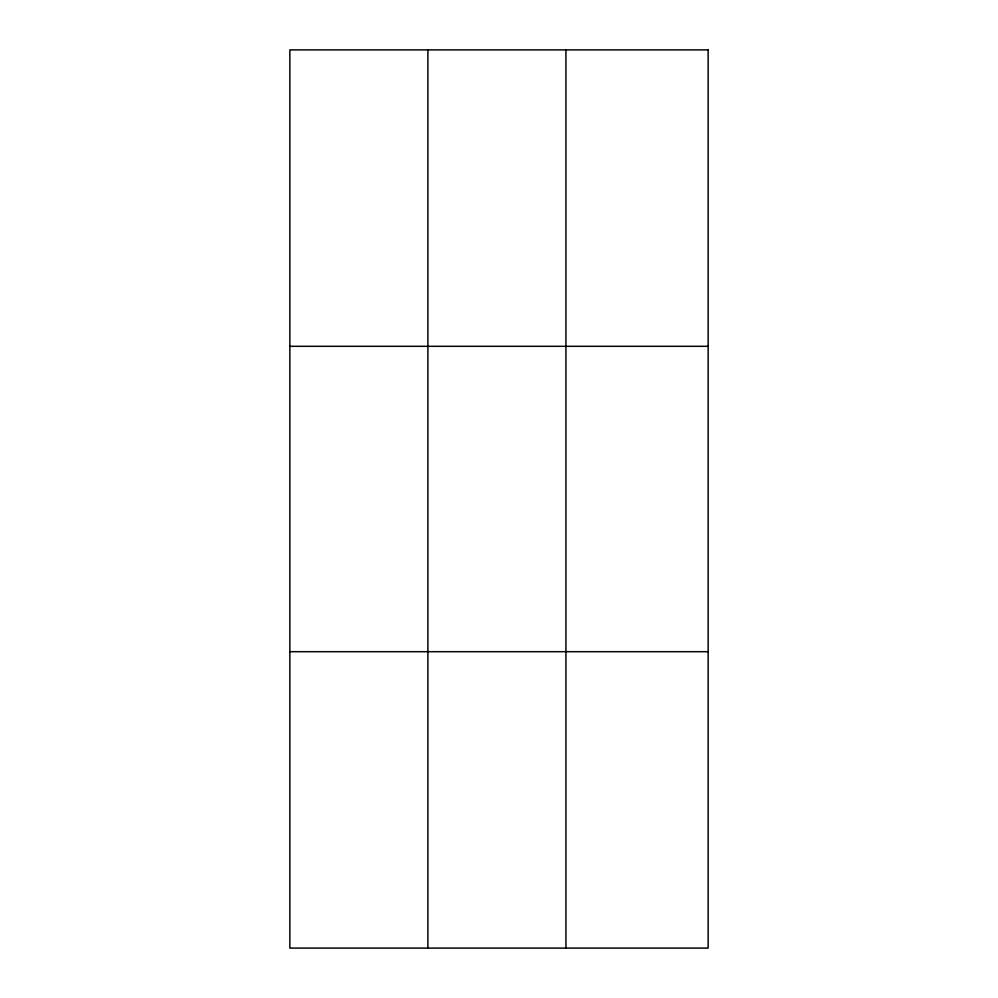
<?xml version="1.0" encoding="UTF-8"?>
<svg xmlns="http://www.w3.org/2000/svg" width="998" height="998" viewBox="0 0 998 998"><rect width="100%" height="100%" fill="white"/><g stroke="black" fill="none" stroke-linecap="round" stroke-linejoin="round"><path stroke-width="1.5" d="M427.893 948.1L427.893 49.9M565.928 948.1L565.928 49.9M289.857 346.306L708.143 346.306M289.857 651.694L708.143 651.694M708.143 49.9L708.143 948.1L289.857 948.1L289.857 49.9L708.143 49.9"/></g></svg>
